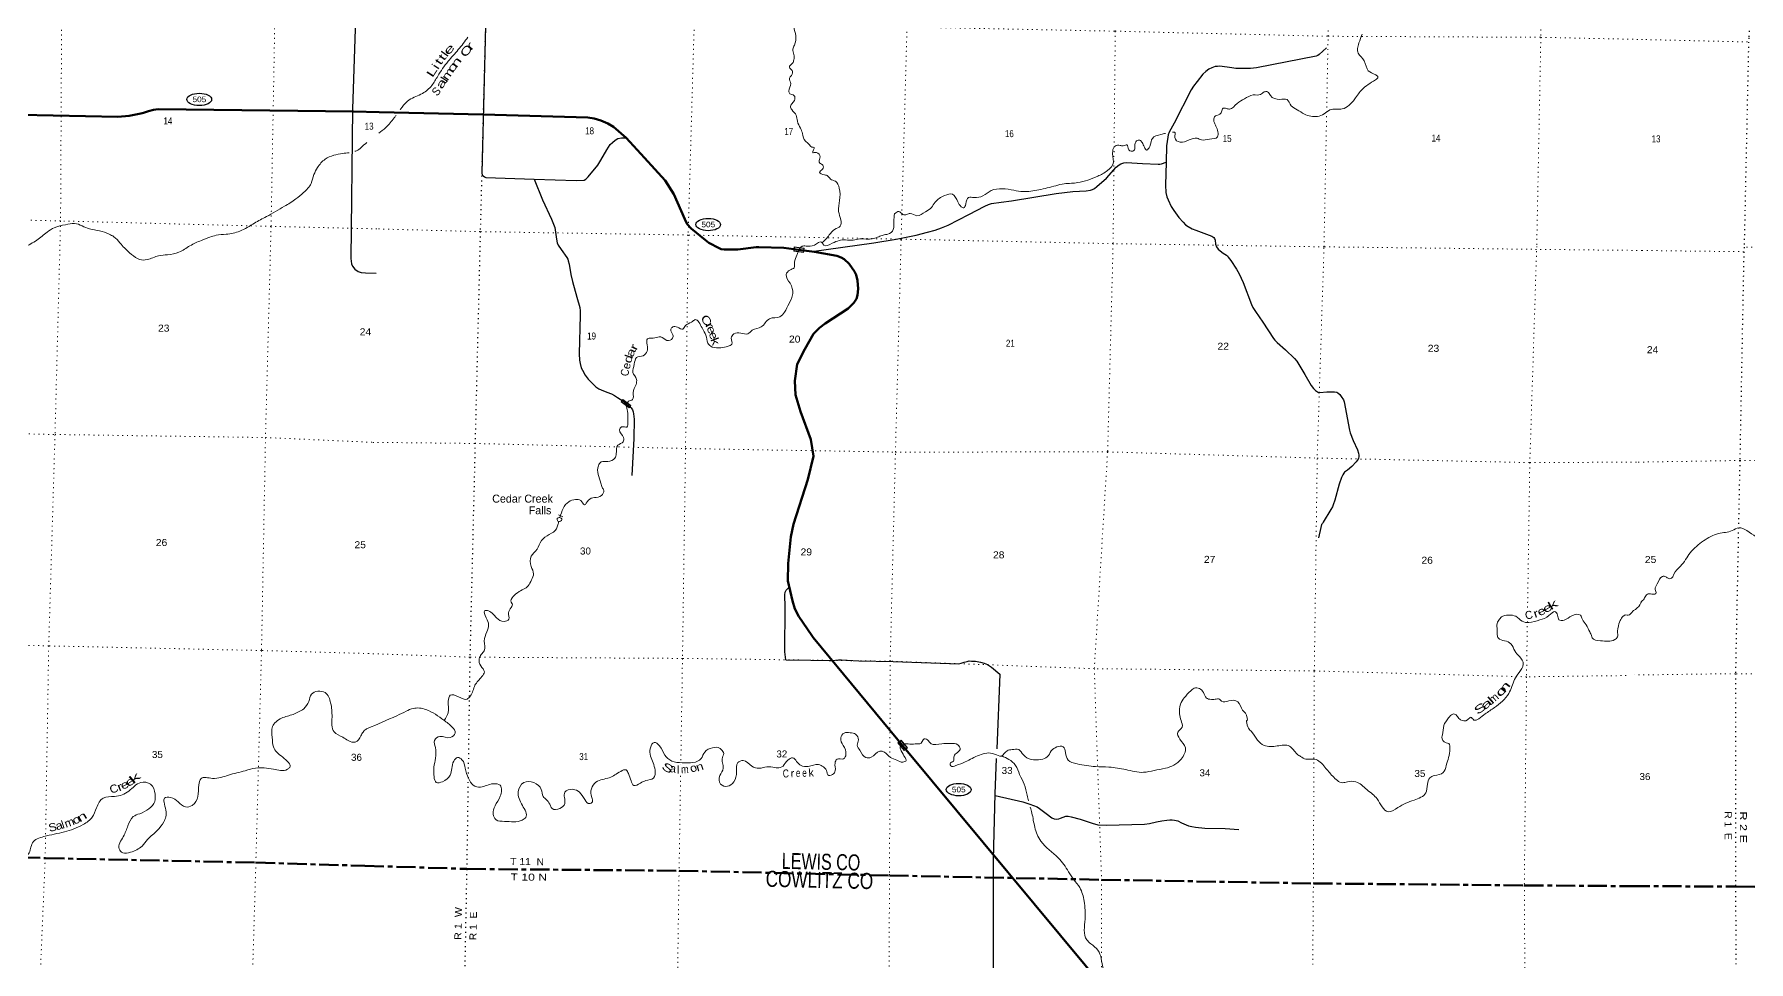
# Model space of a CAD drawing. Header units: feet. Extents: x -509309 to -252658, y -547785 to -360805.
# Drawn here: x -451182 to -408342, y -405679 to -382503 of the extents above; entities that cross this region are included whole.
import ezdxf
from ezdxf.enums import TextEntityAlignment as Align

# ---------------------------------------------------------------- set-up
doc = ezdxf.new("R2010")
doc.units = ezdxf.units.FT
doc.header["$LTSCALE"] = 80
doc.linetypes.add('DOTTED', pattern=[1.5, 0.3, -1.2])
doc.linetypes.add('LONG_DASH_SHORT_DASH', pattern=[9.9, 6, -1.2, 1.5, -1.2])
for name, color, linetype, lineweight in [('11', 7, 'LONG_DASH_SHORT_DASH', 60), ('17', 7, 'Continuous', 25), ('23', 7, 'Continuous', 70), ('29', 7, 'Continuous', 25), ('31', 7, 'Continuous', 13), ('39', 7, 'Continuous', 13), ('59', 7, 'Continuous', 13), ('6', 7, 'DOTTED', 25), ('7', 7, 'DOTTED', 13)]:
    doc.layers.add(name, color=color, linetype=linetype, lineweight=lineweight)
doc.layers.add('12', color=7, linetype='Continuous')
doc.layers.add('41', color=7, linetype='Continuous')

msp = doc.modelspace()

# ---------------------------------------------------------------- linework, layer by layer
at = {"layer": '11'}
for points in [[(-474547.99, -402612.32), (-471833.34, -402644.57), (-466738.24, -402736.48), (-461484.61, -402854.61), (-456267.11, -402970.7), (-450909.14, -403088.9), (-445645.48, -403203.02), (-442926.13, -403281.18)], [(-442926.13, -403281.18), (-440375.12, -403359.13), (-435070.31, -403405.41), (-429813.14, -403525.15), (-424513.48, -403629.63), (-419219.62, -403721.94), (-413949.03, -403771.57), (-411290.65, -403790.32)], [(-411290.65, -403790.32), (-408670.03, -403799.57), (-403356.15, -403845.11), (-402970.56, -403857.08), (-398050.18, -403882.49), (-397734.7, -403881.31), (-392746.38, -404054.56), (-392515.37, -404058.12), (-387381.8, -404195.4), (-387259.07, -404185.22), (-382075.37, -404329.31), (-379655.6, -404316.21)]]:
    msp.add_lwpolyline(points, dxfattribs=at)
at = {"layer": '17'}
for centre, major_axis in [((-447059.89, -384130.08), (-309.24, 1)), ((-434342.93, -387257.47), (309.24, -1)), ((-428084.54, -401378.12), (309.24, -1))]:
    msp.add_ellipse(centre, major_axis=major_axis, ratio=0.500121, dxfattribs=at)
at = {"layer": '23'}
for points in [[(-453143.83, -384480.8), (-449096.25, -384563.95), (-448807.87, -384539.09), (-448523.67, -384484.23), (-448454.08, -384466.01), (-448331.77, -384421.23), (-448205.45, -384389.49), (-448084.82, -384371.9), (-443204.44, -384429.53), (-442563.44, -384449.47)], [(-424263.18, -406560.15), (-429402.97, -400373.04), (-431721.78, -397574.37), (-431752.73, -397529.12), (-432081.72, -397048.17), (-432176.08, -396859.97), (-432238.95, -396663.03), (-432351.71, -396160.14), (-432347.27, -395725.92), (-432274.03, -395059.81), (-432209.61, -394743.39), (-431852.44, -393630.46), (-431714.53, -393048.07), (-431780.77, -392632.55), (-432034.2, -391925.82), (-432160.69, -391509.12), (-432180.1, -391164.91), (-432115.73, -390747.95), (-431929.61, -390371.6), (-431709.14, -389985.86), (-431563.25, -389840.88), (-431418.89, -389730.2), (-430849, -389351.35), (-430704.81, -389211.34), (-430638.14, -389111.29), (-430615.57, -389022.18), (-430596.47, -388861.14), (-430608.41, -388654.36), (-430642.3, -388515.1), (-430683.98, -388431.72), (-430823.3, -388237.93), (-430942.34, -388123.2), (-431017.35, -388081.51), (-431130.81, -388038.84), (-431687.33, -387937.38), (-431949.59, -387901.96), (-432452.9, -387841.86), (-433073.24, -387819.58), (-433145.87, -387823.33), (-433600.76, -387879.55), (-433946.33, -387880.78), (-434014.47, -387872.81), (-434067.02, -387851.17), (-434326.67, -387712), (-434407.93, -387650.5), (-434771.8, -387353.79), (-434867.61, -387245.03), (-434930.09, -387125.47), (-435199.06, -386494.83), (-435421.54, -386158.68), (-435936.81, -385589.55), (-436389.19, -385092.03), (-436711.24, -384814.23), (-436850.9, -384731.15), (-437027.69, -384661.21), (-437188.44, -384610.25), (-437349.6, -384582.48), (-439965.9, -384510.79), (-442563.44, -384449.47)]]:
    msp.add_lwpolyline(points, dxfattribs=at)
at = {"layer": '29'}
msp.add_line((-427051.28, -398494.52), (-427133.46, -400356.83), dxfattribs=at)
for points in [[(-443087.09, -378117), (-443079.33, -379849.77), (-443232.53, -384377.31), (-443269.22, -388107.83)], [(-442512.77, -381818.4), (-439901.24, -381912.22), (-439901.78, -381973.75), (-440001.33, -385974.81), (-439988.98, -386014.96), (-439968.91, -386036.58), (-439929.84, -386063.77), (-439896.06, -386082.53), (-438692.72, -386122.35), (-437641.43, -386157.14)], [(-418894.49, -382845.14), (-419072.79, -383007.34), (-419109.78, -383032.88), (-419151.97, -383049.03), (-420639.67, -383340.88), (-420789.69, -383357.55), (-420885.01, -383360.16), (-421035.56, -383357.55), (-421160.05, -383353.91), (-421260.59, -383345.04), (-421556.46, -383303.35), (-421612.19, -383303.88), (-421677.31, -383307.52), (-421760.13, -383339.32), (-421831.49, -383378.4), (-421908.06, -383428.95), (-421985.68, -383499.3), (-422127.37, -383678.58), (-422217.49, -383796.89), (-422277.39, -383891.21), (-422702.44, -384720.88), (-422823.29, -384950.18), (-422845.7, -385015.34), (-422860.8, -385071.09), (-422889.97, -385287.89), (-422898.82, -385698.04)], [(-437641.43, -386157.14), (-437442.63, -386144.48), (-437396.79, -386119.46), (-437342.62, -386065.26), (-437096.76, -385773.43), (-437021.75, -385652.52), (-436875.9, -385389.87), (-436788.39, -385260.63), (-436734.22, -385206.43), (-436663.38, -385152.23), (-436600.87, -385110.54), (-436509.2, -385093.86), (-436413.35, -385089.69)], [(-427260.65, -386732.79), (-427024.37, -386696.57), (-426766, -386663.21), (-425645.02, -386479.77), (-425232.46, -386433.91), (-424899.08, -386413.06), (-424785.53, -386399.51), (-424740.73, -386383.88), (-424687.6, -386355.74), (-424628.21, -386308.83), (-424386.52, -386096.2), (-424144.82, -385825.21), (-424072.94, -385763.71), (-424028.13, -385737.65), (-423958.34, -385715.76), (-423886.45, -385708.47), (-423486.4, -385729.31)], [(-423486.4, -385729.31), (-423098.85, -385748.07), (-423053.53, -385745.46), (-423017.59, -385737.65), (-422898.82, -385698.04)], [(-422898.82, -385698.04), (-422914.46, -386274.44), (-422910.29, -386457.88), (-422885.28, -386562.11), (-422851.95, -386637.16), (-422772.77, -386803.92), (-422706.1, -386908.15), (-422581.08, -387081.17), (-422476.9, -387200), (-422414.39, -387260.45), (-422347.72, -387308.4), (-422251.87, -387360.51), (-422156.02, -387400.12), (-421755.97, -387546.04), (-421710.13, -387579.4), (-421692.42, -387605.45), (-421676.79, -387646.1), (-421664.29, -387750.33), (-421639.29, -387817.03), (-421597.62, -387871.24), (-421551.77, -387915), (-421472.6, -387975.47), (-421393.42, -388021.32), (-421368.42, -388042.18), (-421345.5, -388069.26), (-421280.91, -388158.91), (-421143.39, -388375.71), (-421076.71, -388492.45)], [(-438692.72, -386122.35), (-438480.23, -386636.42), (-438255.2, -387124.2), (-438176.03, -387332.66), (-438162.48, -387387.9), (-438130.19, -387620.33), (-438112.47, -387711), (-438088.52, -387770.41), (-438017.68, -387882.98), (-437875.99, -388083.1), (-437853.06, -388122.7), (-437838.48, -388160.22), (-437813.49, -388249.86), (-437771.82, -388508.35), (-437734.31, -388679.28)], [(-431754.34, -387928.33), (-430206.84, -387712.54), (-429644.27, -387620.82), (-429144.21, -387520.76), (-428860.02, -387451.19), (-428673.32, -387395.69), (-428512.05, -387340.71), (-428348.28, -387270.61), (-427827.38, -387007.96), (-427427.34, -386795.33), (-427341.07, -386757.02), (-427260.65, -386732.79)], [(-443269.22, -388107.83), (-443256.35, -388238), (-443231.3, -388296.49), (-443172.84, -388375.86), (-443089.33, -388430.17), (-443014.16, -388455.24), (-442905.6, -388467.77), (-442640.89, -388470.85)], [(-421076.71, -388492.45), (-420975.65, -388706.11), (-420767.29, -389252.28), (-420729.78, -389331.49), (-420667.27, -389427.38), (-420483.91, -389694.21), (-420217.21, -390106.96), (-420185.96, -390146.57), (-420121.37, -390207.02), (-419913.01, -390386.3), (-419692.14, -390607.26), (-419635.89, -390671.89), (-419529.62, -390836.57), (-419429.61, -391007.51)], [(-437734.31, -388679.28), (-437628.03, -389069.09), (-437553.02, -389331.74), (-437543.64, -389414.08), (-437540.52, -389523.52), (-437565.52, -390486.59), (-437559.27, -390645.01), (-437544.69, -390732.56), (-437513.43, -390838.88), (-437486.35, -390895.16), (-437415.5, -391024.4), (-437340.5, -391124.46), (-437227.98, -391241.2)], [(-419429.61, -391007.51), (-419277.5, -391276.43), (-419220.2, -391352.52), (-419169.16, -391401.51), (-419118.11, -391437.99), (-419088.94, -391450.49), (-419056.64, -391451.54), (-418881.62, -391439.03), (-418694.09, -391434.86), (-418636.79, -391444.24), (-418606.58, -391459.88), (-418559.7, -391502.61), (-418527.4, -391551.6), (-418470.1, -391640.19), (-418448.23, -391689.18), (-418319.04, -392397.94), (-418298.21, -392464.65), (-418223.2, -392652.27), (-418119.02, -392885.74), (-418090.88, -392972.25), (-418084.63, -393018.11), (-418085.68, -393060.85), (-418094, -393092.11), (-418103.38, -393122.34), (-418148.19, -393185.92), (-418256.53, -393302.66), (-418369.05, -393398.55), (-418439.88, -393448.57), (-418460.73, -393473.6), (-418485.72, -393511.11), (-418519.07, -393582), (-418577.41, -393744.59)], [(-437227.98, -391241.2), (-437149.85, -391311.03), (-437079.01, -391361.06), (-437020.67, -391390.24), (-436878.98, -391444.44), (-436758.14, -391490.3), (-436685.21, -391525.74), (-436610.2, -391575.77), (-436478.94, -391665.4), (-436283.08, -391817.58), (-436265.37, -391839.46), (-436233.08, -391890.54), (-436215.36, -391937.44), (-436205.99, -391986.42), (-436193.49, -392121.92), (-436197.65, -392607.62), (-436250.78, -393527.95)], [(-418577.41, -393744.59), (-418685.75, -394140.65), (-418725.34, -394261.56), (-418744.09, -394311.58), (-418781.6, -394374.13), (-418973.29, -394690.99), (-418994.12, -394724.33), (-419012.88, -394755.61), (-419033.71, -394824.4), (-419095.18, -395090.19)], [(-432403.89, -398131.8), (-432426.12, -397935.63), (-432417.78, -396822.45), (-432426.12, -396509.76), (-432417.78, -396443.05), (-432396.95, -396397.19), (-432367.78, -396368), (-432317.77, -396317.97)], [(-432403.89, -398131.8), (-431780.22, -398144.15), (-431321.73, -398148.79), (-431244.3, -398150.67)], [(-431244.3, -398150.67), (-431084.27, -398131.58), (-431010.3, -398132.62), (-430871.74, -398144.09), (-430580.03, -398160.77), (-429721.58, -398173.27), (-428079.69, -398231.64), (-428017.18, -398219.13), (-427942.18, -398194.12), (-427867.16, -398173.27), (-427823.4, -398162.84), (-427762.99, -398164.94), (-427665.05, -398171.18), (-427537.95, -398194.12), (-427444.18, -398217.04), (-427367.1, -398252.49), (-427262.92, -398319.2), (-427051.28, -398494.52)], [(-427143.74, -400598.3), (-427177.75, -401481.95), (-427223.75, -403121.78), (-427220.91, -405452.24), (-427211.92, -406418.96)], [(-427173.34, -401523.3), (-426481.3, -401685.66), (-426306.66, -401739.78), (-426215.47, -401772.25), (-426124.29, -401810.9), (-426060.92, -401846.47), (-425900.19, -401976.35), (-425751.83, -402081.5), (-425694.64, -402107.78), (-425646.72, -402118.6), (-425583.36, -402110.87), (-425535.46, -402093.87), (-425405.64, -402044.39), (-425348.45, -402042.84), (-425269.63, -402056.76), (-425047.08, -402118.61), (-424744.16, -402217.56), (-424601.98, -402254.67), (-424385.61, -402267.04), (-423439.77, -402242.3), (-423311.48, -402225.29), (-423136.85, -402180.46), (-423008.57, -402154.17), (-422884.93, -402138.7), (-422809.21, -402130.98), (-422745.93, -402130.07), (-422688.75, -402137.81), (-422605.19, -402161.89), (-422512.47, -402205.19), (-422339.38, -402279.41), (-422260.55, -402299.51), (-422166.28, -402316.52), (-421931.37, -402341.26), (-421424.44, -402353.63), (-421084.44, -402372.19)]]:
    msp.add_lwpolyline(points, dxfattribs=at)
at = {"layer": '31'}
for p, q in [((-436471.96, -391627.17), (-436272.75, -391778.21)), ((-436272.75, -391778.21), (-436318.06, -391837.97))]:
    msp.add_line(p, q, dxfattribs=at)
msp.add_lwpolyline([(-436318.06, -391837.97), (-436517.27, -391686.93), (-436471.96, -391627.17)], dxfattribs=at)
msp.add_lwpolyline([(-436470.41, -391638.37), (-436283.95, -391779.75), (-436319.6, -391826.76), (-436506.06, -391685.38)], close=True, dxfattribs=at)
at = {"layer": '39'}
msp.add_line((-438083.74, -394512.47), (-437973.78, -394560.58), dxfattribs=at)
for points in [[(-432213.45, -382250.78), (-432204.74, -382319.32), (-432154.82, -382541.48), (-432189.52, -382776.05), (-432227.63, -382875.83), (-432200.09, -383009.08), (-432202.67, -383141.74), (-432236.45, -383225.52), (-432314.64, -383320.5), (-432281.47, -383371.42), (-432245.99, -383406.3), (-432262.44, -383528.63), (-432312.08, -383602.05), (-432280.49, -383733.36), (-432330.39, -383923.4), (-432301.52, -383988.31), (-432199.85, -384028.52), (-432188.37, -384161.45), (-432289.67, -384308.25), (-432255.01, -384385.34), (-432143.17, -384522.26), (-432114.01, -384675.65), (-432037.01, -384848.08), (-431987.42, -384983.77), (-431914.78, -385174.21), (-431829.8, -385246.26), (-431750.88, -385320.2), (-431694.81, -385329.35), (-431731.41, -385455.3), (-431637.03, -385457.16), (-431548.69, -385563.46), (-431564.12, -385633.53), (-431555.76, -385720.16), (-431474.45, -385774.04), (-431486.36, -385870.32), (-431560.3, -385953.31), (-431432.91, -386014.13), (-431349.16, -386045.94), (-431290.32, -386119.49), (-431160.84, -386176.33), (-431067.7, -386345.06), (-431057.66, -386654.9), (-431083.06, -386927.86), (-431030.9, -387138), (-431042.03, -387296.63), (-431182.24, -387378.31), (-431317.56, -387518.4), (-431403.98, -387623.27), (-431491.54, -387707.54)], [(-422742.73, -384947.92), (-422689.17, -384947.93), (-422683.76, -385082.75), (-422551.4, -385197.96), (-422327.36, -385144.07), (-422127.61, -385099.75), (-422015.93, -385142.16), (-421818.73, -385125.94), (-421618.67, -385065.54), (-421606.16, -384939.12), (-421655.68, -384799.4), (-421703.61, -384681.84), (-421689.25, -384563.49), (-421559.47, -384501.7), (-421514.16, -384444.29), (-421474.16, -384350.57), (-421391.94, -384358.22), (-421313.86, -384371.83), (-421126.29, -384230.76), (-420939.22, -384115.81), (-420722.39, -384019.55), (-420539.33, -384007.08), (-420445.7, -383944.58), (-420367.26, -383940.09), (-420292.75, -384034.05), (-420057.54, -384129.17), (-419876.84, -384134.75), (-419773.34, -384287.59), (-419624.61, -384387.04), (-419445.94, -384497.13), (-419117.61, -384555.88), (-418953.66, -384492.76), (-418807.03, -384391.09), (-418499.23, -384369.01), (-418187, -384119.81), (-418001.57, -383882.18), (-417665.32, -383637.47), (-417605.83, -383574.3), (-417663.01, -383518.88), (-417847.82, -383414.7), (-417949.48, -383167.39), (-418098.34, -382971.43), (-418116.23, -382858.48), (-418081.4, -382720.43), (-418004.84, -382502.77)], [(-440346.03, -382573.01), (-440587.18, -382885.95), (-440841.99, -383178.51), (-441100.33, -383549.42), (-441251.55, -383783.7), (-441478.37, -383980.3), (-441815.06, -384144.57), (-441993.38, -384326.04), (-442040.23, -384388.29)], [(-442141.54, -384529.49), (-442187.36, -384589.64), (-442401.06, -384834.76), (-442573.59, -384973.2)], [(-429683.93, -386985.6), (-429578.41, -386931.38), (-429481.38, -387003.67), (-429381.01, -387007.66), (-429296.11, -386981.19), (-429126.47, -387038.82), (-428915.54, -386936.41), (-428764.86, -386832.81), (-428671.83, -386697.92), (-428435.59, -386533.68), (-428233.99, -386497.44), (-428105.2, -386693.01), (-428021.12, -386811.28), (-427957.45, -386842.7), (-427907.29, -386743.15), (-427833.87, -386583.74), (-427701.29, -386584.35), (-427477.4, -386538.49), (-427267.98, -386409.92), (-426701.27, -386400.98), (-426474.89, -386433.6), (-426084.28, -386389.02), (-425654.38, -386286.91), (-425448.53, -386238.69), (-425265.47, -386226.21), (-425110.44, -386209.16), (-424609.12, -386050.14), (-424367.33, -385910.14), (-424214.53, -385698.01), (-424214.37, -385689.97), (-424235.12, -385414.09), (-424176.58, -385296.61), (-424051.68, -385278.97), (-423969.58, -385292.65), (-423878.58, -385262.27), (-423832.81, -385387.84), (-423706.65, -385408.42), (-423682.52, -385304.34), (-423637.69, -385168.5), (-423557.01, -385151.99), (-423499.75, -385203.39), (-423441.85, -385325.17), (-423386.95, -385394.62), (-423308.84, -385303.67), (-423242.67, -385103.9), (-423033.79, -385003.46), (-422912.63, -384978.1)], [(-453204.03, -389713.53), (-453125, -389662.05), (-452936, -389569.05), (-452724, -389478.05), (-452537, -389321.05), (-452446, -389203.05), (-452304, -388953.05), (-452212, -388796.05), (-452117, -388628.05), (-451979, -388460.05), (-451826, -388309.05), (-451723, -388155.05), (-451647, -387984.05), (-451544, -387869.05), (-451438, -387819.05), (-451117, -387644.05), (-450863, -387447.05), (-450682, -387336.05), (-450406, -387261.05), (-450175, -387231.05), (-449801, -387368.05), (-449552, -387414.05), (-449310, -387500.05), (-449192, -387561.05), (-449042, -387718.05), (-448931, -387840.05), (-448753, -388004.05), (-448551, -388130.05), (-448360, -388133.05), (-448077, -388038.05), (-447852, -388012.05), (-447568, -387949.05), (-447292, -387788.05), (-447008, -387654.05), (-446795, -387573.05), (-446638, -387526.05), (-446387, -387499.05), (-446046, -387421.05), (-445679, -387223.05), (-445383, -387058.05), (-445153, -386933.05), (-444930, -386802.05), (-444644, -386617.05), (-444452, -386457.05), (-444264, -386231.05), (-444194, -386007.05), (-444105, -385832.05), (-443913, -385625.05), (-443701, -385526.05), (-443478, -385481.05), (-443310.46, -385464.49)], [(-443172.32, -385427.04), (-443129, -385415.05), (-443016, -385329.05), (-442874, -385210.05)], [(-432097.68, -387936.63), (-431997.53, -387800.15), (-431898.41, -387794.99), (-431690.11, -387770.44), (-431507.85, -387695.62), (-431455.07, -387771.05), (-431241.22, -387725), (-430912.12, -387641.01), (-430719.42, -387648.83), (-430553.96, -387611.88), (-430345.3, -387626.04), (-430212.25, -387602.53), (-430074.87, -387563.01), (-429973.56, -387518.76), (-429850.63, -387499.07), (-429717.79, -387383.06), (-429703.79, -387180.25), (-429683.93, -386985.6)], [(-436398.99, -391777.83), (-436330.52, -391674.23), (-436231.22, -391629.94), (-436217.93, -391463.31), (-436145.5, -391251.6), (-436133.04, -391127.19), (-436224.06, -390952.47), (-436189.9, -390746.04), (-436134.44, -390580.25), (-435966.82, -390535.29), (-435870.24, -390424.6), (-435869.16, -390265.77), (-435858.11, -390111.17), (-435759.36, -390095.02), (-435602.21, -390071.98), (-435529.72, -390063.35), (-435376.73, -390150.82), (-435231.04, -390097.39), (-435225.46, -390017.07), (-435276.94, -389875.31), (-435227.57, -389815.96), (-435113.18, -389822.24), (-434973.51, -389871.24), (-434907.52, -389784.07), (-434763.18, -389696.43), (-434665.53, -389634.01), (-434496.78, -389840.42), (-434397.88, -390023.34), (-434351.48, -390219.29), (-434240.89, -390317.98), (-434024.24, -390334.32), (-433844.77, -390299.65), (-433753.34, -390247.17), (-433766.55, -390100.13), (-433700.1, -389988.84), (-433526.92, -389968.12), (-433352.48, -389985.64), (-433242.28, -389897.33), (-433019.73, -389817.27), (-432808.78, -389610.3), (-432548.66, -389561.14), (-432435.9, -389444.73), (-432323.31, -389233.82), (-432230.02, -388982.31), (-432297.3, -388723.61), (-432393.56, -388508.58), (-432304.94, -388393.7), (-432193.31, -388335.58), (-432186.64, -388198.99), (-432127, -388025.23), (-432097.68, -387936.63)], [(-438050.7, -394581.98), (-437827.87, -394184.23), (-437656.04, -394129.31), (-437527.91, -394151.94), (-437433.59, -394260.37), (-437336.97, -394147.66), (-437184.99, -394080.28), (-437009.25, -394031.47), (-436954.5, -393901.85), (-436991.2, -393826.73), (-437023.27, -393719.53), (-437087.11, -393283.96), (-437012.94, -393188.91), (-436847.99, -393178.09), (-436673.56, -393093.06), (-436639.28, -392983.14), (-436599.02, -392772.81), (-436466.69, -392682.93), (-436458.71, -392582.55), (-436559.37, -392387.54), (-436509.73, -392314.12), (-436375.18, -392316.77), (-436350.15, -392166.46), (-436357.39, -391919), (-436398.99, -391777.83)], [(-440940.58, -399647.16), (-440837.5, -399455.28), (-440837.89, -399165.73), (-440786.84, -399019.95), (-440580.66, -399058.2), (-440366.8, -399114.69), (-440287.11, -399045.89), (-440171.26, -398770.7), (-439996.25, -398552.97), (-439935.71, -398435.53), (-440027.2, -398284.94), (-440063.95, -398109.28), (-440011.6, -397999.72), (-439939.47, -397906.64), (-439938.79, -397665.37), (-439876.01, -397433.37), (-439828.5, -397263.39), (-439893.26, -397081.15), (-439924, -396905.61), (-439831.74, -396913.47), (-439634.2, -397086.26), (-439443.06, -397174.48), (-439323.4, -397116.52), (-439336.45, -396961.43), (-439249.46, -396723.87), (-439251.43, -396721.83), (-439107.66, -396457.24), (-438839.09, -396283.58), (-438757.91, -396138.4), (-438706.7, -395984.58), (-438765.51, -395806.48), (-438764.44, -395545.11), (-438620.42, -395371.01), (-438507.75, -395156.07), (-438313.88, -395001.05), (-438132.41, -394863.88), (-438098.2, -394757.98), (-438074.59, -394680.03)], [(-438074.59, -394680.03), (-438112.16, -394649.13), (-438113.26, -394602.86), (-438062.59, -394579.73), (-437997.18, -394625.26), (-438034.19, -394668.76), (-438074.59, -394680.03)], [(-405875.17, -395090.9), (-406024.41, -395000.12), (-406056.71, -394885), (-406121.31, -394779.44), (-406185.92, -394798.56), (-406220.75, -394840.25), (-406342.93, -394816.25), (-406494.95, -394773.69), (-406777.15, -394829.68), (-406899.11, -395040.97), (-406971.34, -395283.18), (-407134.83, -395328.93), (-407208.8, -395305.67), (-407451.54, -395406.51), (-407596.63, -395432.43), (-407937.09, -395238.16), (-408389.81, -394903.41), (-408585.57, -394832.03), (-408753.5, -394903.85), (-409094.28, -394979.05), (-409470.97, -395162.28), (-409803.34, -395462.83), (-410045.8, -395794.93), (-410211.76, -395993.47), (-410255.34, -396079.28), (-410338.15, -396106.15), (-410413.71, -396056.73), (-410495.97, -396049.43), (-410625.55, -396234.46), (-410676.06, -396376.46), (-410661.55, -396473.21), (-410726.22, -396496.34), (-410852.64, -396486.35), (-410928.14, -396557.59), (-410957.17, -396613.45), (-411026.7, -396688.79), (-411035.1, -396710.79), (-411166.86, -396873.7)], [(-421647.21, -399117.82), (-421588.78, -399108.91), (-421513.64, -399170.72), (-421334.64, -399160.17), (-421108.02, -399180.73), (-420989.55, -399390.16), (-420870.97, -399593.57), (-420884.23, -399655.64), (-420886.2, -399653.59), (-420885.32, -399711.92), (-420749.33, -399949.86), (-420614.44, -400141.52), (-420450.27, -400273.44), (-420121.04, -400285.97), (-419817.8, -400291.94), (-419624.75, -400488.78), (-419539.57, -400550.78), (-419408.24, -400615.7), (-419191.28, -400615.96), (-418930.03, -400818.16), (-418737.49, -401041.12), (-418487.55, -401204.89), (-418370.61, -401183.07), (-418159.67, -401183.21), (-417884.17, -401375.64), (-417625.59, -401611.96), (-417504.88, -401809.38), (-417344.52, -401931.18), (-417111.47, -401827.19), (-416701.97, -401638.22), (-416413.25, -401460.94), (-416370.82, -401242.6), (-416311.54, -401086.94), (-416191.84, -401026.97), (-415977.45, -400952.78), (-415899.62, -400773.35), (-415807.1, -400354.93), (-415838.81, -400229.64), (-415904.73, -400210.25), (-416010.39, -400065.4), (-415993.15, -400005.42), (-415960.62, -399778.85), (-415842.39, -399588.16), (-415734.04, -399491.77), (-415695.8, -399488.5), (-415618.7, -399552.35), (-415541.94, -399634.3), (-415367.15, -399633.72), (-415283.52, -399569.02), (-415208.54, -399638.86), (-415087.34, -399605.05), (-414928.36, -399487.55), (-414694.2, -399327.29), (-414337.81, -398976.41), (-414192.43, -398629.41), (-414080.5, -398452.66), (-413974.02, -398245.65), (-414070.63, -398048.71), (-414186.49, -397911.7), (-414283.54, -397736.87), (-414444.75, -397659.29), (-414596.2, -397595.99), (-414624.68, -397510.98), (-414631.4, -397339.93), (-414618.54, -397195.42), (-414583.34, -397141.82), (-414519.52, -397062.65), (-414343.91, -397019.87), (-414157.61, -397047.67), (-413999.27, -397169.42), (-413835.22, -397204.83), (-413564.71, -397137.78), (-413333.58, -397029.73), (-413184.99, -396930.12), (-413118.39, -397017.89), (-413084.44, -397131.16), (-412954.06, -397141.77), (-412761.13, -397034.99), (-412541.88, -397021.21), (-412497.69, -397124.63), (-412401.91, -397261.24), (-412314.94, -397437.88), (-412270.52, -397529.24), (-412253.5, -397583.87), (-412047.98, -397656.28), (-411685.8, -397627.23), (-411622.3, -397564.14), (-411619.52, -397421.43), (-411607.64, -397327.16), (-411554.06, -397155.3), (-411481.55, -397042.12)], [(-411481.55, -397042.12), (-411408.66, -397013.4), (-411354.56, -397020.49), (-411236.01, -396916.26), (-411166.86, -396873.7)], [(-452341.12, -397640.66), (-452481.61, -397734.93), (-452602.05, -397977.8), (-452638.21, -398234.77), (-452618.16, -398355.26), (-452678.39, -398545.96), (-452664.38, -398756.79), (-452626.28, -398937.52), (-452572.12, -399136.33), (-452505.91, -399166.5), (-452517.96, -399266.88), (-452672.52, -399515.74), (-452923.4, -399762.53), (-453132.14, -400023.4), (-453106.11, -400437.03), (-453194.45, -400728.11), (-453258.67, -400764.2), (-453270.72, -400764.19), (-453348.98, -400754.1), (-453521.56, -400749.96), (-453716.23, -400866.28), (-453712.24, -401034.94), (-453517.63, -401330.23), (-453323.01, -401547.21), (-453298.95, -401719.9), (-453262.85, -401824.33), (-453188.63, -401993.04), (-453156.54, -402171.76), (-453228.8, -402274.11), (-453533.81, -402135.35), (-453768.56, -401904.29), (-454063.52, -401707.32), (-454406.69, -401813.49), (-454354.56, -402134.78), (-454224.18, -402512.34), (-454055.67, -402877.89), (-453706.51, -402926.32), (-453495.84, -403209.57), (-453180.8, -403314.2), (-452853.64, -402920.89), (-452582.7, -402730.34), (-452329.86, -402804.81), (-452362.04, -403270.6), (-452247.71, -403585.91), (-451794.16, -403451.7), (-451581.4, -403142.64), (-451326.52, -402984.21), (-451228.15, -402709.2), (-450945.18, -402552.79), (-450431.43, -402432.68), (-449961.83, -402250.3), (-449733.03, -402065.74), (-449626.64, -401832.9), (-449462.05, -401590.07), (-449175.08, -401550.12), (-448819.87, -401413.83), (-448522.84, -401201.21), (-448276.01, -401243.55), (-448163.67, -401488.58), (-448173.74, -401671.29), (-448318.25, -401855.91), (-448549.04, -401980.23), (-448709.59, -402052.4), (-448842.07, -402281.2), (-448958.5, -402554.18), (-449060.89, -402861.31), (-448970.61, -402955.74), (-448779.96, -402943.83), (-448486.96, -402787.42), (-448350.47, -402622.87), (-448103.61, -402394.15), (-447949.06, -402183.44), (-447894.86, -402054.98), (-447892.83, -401890.34), (-447940.96, -401691.53), (-447926.89, -401591.15), (-447780.4, -401575.19), (-447587.77, -401685.75), (-447407.18, -401810.36), (-447234.6, -401772.34), (-447094.09, -401549.57), (-447071.97, -401260.45), (-447013.75, -401103.88), (-446730.8, -401096.05), (-446329.44, -401016.02), (-445910.02, -400905.88), (-445655.15, -400839.8), (-445207.65, -400868.23), (-444858.48, -400870.48), (-444798.27, -400822.33), (-444974.83, -400569.22), (-445203.56, -400312.06), (-445237.63, -400075.11), (-445229.57, -399804.06), (-445004.78, -399593.4), (-444713.79, -399497.23), (-444448.88, -399362.89)], [(-429440.67, -400239.08), (-429429.69, -400237.16), (-429256.98, -400240.56), (-429076.09, -400236.09), (-429054.5, -400236.42), (-428943.01, -400108.01), (-428837.55, -400160.36), (-428772.61, -400230), (-428505.44, -400231.25), (-428290.41, -400227.45), (-428102.14, -400257.3), (-428048.15, -400372.97), (-428146.54, -400473.58), (-428202.64, -400568.99), (-428216.56, -400665.23), (-428300.11, -400725.91), (-428281.13, -400782.59), (-428156.46, -400777), (-427919.58, -400683.15), (-427562.7, -400513.24), (-427188.54, -400488.45), (-427014.73, -400538.12), (-426871.53, -400406.22), (-426746.44, -400378.53), (-426583.69, -400377.72), (-426467.71, -400508.69), (-426271.05, -400623.16), (-426027.98, -400623.93), (-425868.08, -400562.74), (-425768.68, -400409.87), (-425630.16, -400312.07), (-425469.31, -400305.19), (-425411.92, -400453.1), (-425351.26, -400639.28), (-425124.08, -400734.24), (-424663.37, -400803.64), (-424330.12, -400816.25), (-423907.41, -400876.86), (-423466.78, -400945.87), (-423198.67, -400898.88), (-422918.4, -400846.09), (-422522.14, -400614.63), (-422418.22, -400333.17), (-422558.62, -400115.25), (-422605.42, -399939.4), (-422500.57, -399816.8), (-422527.49, -399651.39), (-422564.44, -399485.79), (-422537.66, -399245.03), (-422448.13, -399083.93), (-422286.08, -398912.19), (-422198.4, -398845.56), (-422067.94, -398852.15), (-421969.45, -398952.62), (-421893.75, -399088.83), (-421769.87, -399123.44), (-421647.21, -399117.82)], [(-444448.88, -399362.89), (-444324.43, -399174.24), (-444254.17, -398995.59), (-443917.03, -398953.66), (-443776.6, -399210.76), (-443742.54, -399564.16), (-443688.41, -399933.64), (-443469.7, -400070.33), (-443335.26, -400152.74), (-443160.68, -400191.01), (-443022.19, -400034.5), (-442965.99, -399938.16), (-442899.75, -399873.96), (-442860.01, -399851.39)], [(-442860.01, -399851.39), (-442122.71, -399530.47), (-441889.53, -399420.46), (-441715.38, -399349.5), (-441396.5, -399377.9), (-440947.66, -399644.12), (-440740.04, -399815.1), (-440666.59, -399963.33), (-440789.39, -400079.55), (-441047.94, -400048.31), (-441180.47, -400148.24), (-441159.74, -400321.57), (-441158.96, -400591.02), (-441194.22, -401060.83), (-441136.6, -401196.69), (-440983.58, -401179.6), (-440791.56, -401016.49), (-440700.37, -400666.42), (-440604.18, -400575.82), (-440494.75, -400630.26), (-440414.55, -400844.97), (-440331.05, -401095.95), (-440213.84, -401267.16), (-440031.92, -401312.97), (-439712.9, -401230.79), (-439542.91, -401270.33), (-439538.19, -401543.88), (-439669.36, -401780.57), (-439715.61, -401988.77), (-439644.04, -402130.93), (-439431.88, -402171.31), (-438989.25, -402137.81), (-438901.56, -402071.17), (-438986.18, -401773.93), (-439087.97, -401430.1), (-438950.89, -401199.56), (-438514.34, -401375.06), (-438469.47, -401546.85), (-438372.87, -401641.25), (-438283.23, -401783.77), (-438240.38, -401852.98), (-438051.49, -401850.67), (-437926.45, -401722.44), (-437925.02, -401442.98), (-437722.72, -401370.56), (-437559.41, -401444.15), (-437426.34, -401625.73), (-437309.81, -401728.56), (-437236.58, -401681.75), (-437248.56, -401574.95), (-437262.44, -401359.53), (-437146.7, -401192.91), (-436813.03, -401080.86), (-436528.68, -400921.59), (-436395.39, -400886.01), (-436336.87, -400975.63), (-436268.17, -401161.97), (-436200, -401271.9), (-436038.21, -401216.78), (-435898.31, -401151.17), (-435710.26, -401088.52), (-435670.23, -400890.25), (-435782.02, -400544.22), (-435785.91, -400331.01), (-435692.92, -400198.12), (-435560.01, -400285.19), (-435425.83, -400513.04), (-435253.97, -400663.21), (-434989.63, -400706.62), (-434519.49, -400601.28), (-434429.97, -400440.18), (-434230.97, -400331.5), (-434058.34, -400338.93), (-433997.34, -400404.47), (-433958.04, -400449.48), (-433986.57, -400573.58), (-433983.13, -400706.36), (-433965.67, -400841.42), (-434049.68, -401028.77), (-434031.7, -401240.25), (-433862.02, -401295.87), (-433705.11, -401182.35), (-433631.94, -400932.45), (-433605.39, -400703.75), (-433467.78, -400652.18), (-433251.5, -400791.16), (-433067.73, -400845.05), (-432876.13, -400806.6), (-432679.63, -400826.56), (-432613.52, -400835.91), (-432468.03, -400792.53)], [(-432468.03, -400792.53), (-432348.54, -400640.06), (-432234.95, -400583.99), (-432132.24, -400674.49), (-432021.78, -400779.21), (-431847.34, -400796.72), (-431587.34, -400753.59), (-431461.92, -400812.37), (-431373.94, -400936.75), (-431353.25, -401009.55), (-431234.58, -401001.83), (-431166.31, -400900.63), (-431172.75, -400715.52), (-431120.63, -400618.02), (-430959.7, -400607.12), (-430899.27, -400495.71), (-430967.29, -400275.21), (-431031.86, -400082.92), (-430947.17, -399963.94), (-430794.31, -399954.89), (-430658.5, -399995.77), (-430588.82, -400131.86), (-430617.55, -400266.02), (-430549.77, -400396.04), (-430400.63, -400577.93), (-430269.86, -400568.44), (-430053.94, -400415.87), (-429935.96, -400444.33), (-429787.82, -400573.93), (-429628.45, -400643.42), (-429476.69, -400690.65), (-429395.5, -400648.02), (-429424.25, -400577.07), (-429517.44, -400410.36), (-429542.44, -400321.13), (-429440.67, -400239.08)], [(-427006.54, -400535.84), (-426827.52, -400622.24), (-426661.69, -400772.29), (-426559.72, -401003.52), (-426443.84, -401243.07), (-426374.9, -401519.89), (-426337.14, -401658.37)], [(-426292.91, -401817.97), (-426252.98, -401964.65), (-426181.51, -402317.94), (-426029.59, -402666.77), (-425595.69, -403081.49), (-425335.33, -403432.47), (-425208.56, -403627.99), (-425057.76, -403828.02), (-424949.83, -404165.93), (-424926.43, -404614.78), (-424880.26, -405132.44), (-424783.69, -405228.85), (-424604, -405389.23), (-424521.72, -405599.96), (-424474.08, -405836.16), (-424354.43, -406087.84), (-424206.62, -406338.07), (-424079.61, -406521.54), (-423977.2, -406730.66), (-423951.11, -406938.28), (-423943.04, -407246.08), (-423909.22, -407572.48), (-423874.78, -407913.97), (-423865.11, -408187.21)]]:
    msp.add_spline(points, degree=3, dxfattribs=at)
at = {"layer": '59'}
for points in [[(-432192.33, -387817.3), (-431944.41, -387849.49), (-431957.93, -387953.62), (-432205.85, -387921.43)], [(-431953.37, -387856.39), (-432185.42, -387826.26), (-432196.88, -387914.52), (-431964.83, -387944.65)], [(-429522.39, -400144.55), (-429362.37, -400336.63), (-429443.05, -400403.83), (-429603.06, -400211.75)], [(-429523.41, -400155.81), (-429591.79, -400212.77), (-429442.01, -400392.56), (-429373.63, -400335.6)]]:
    msp.add_lwpolyline(points, close=True, dxfattribs=at)
at = {"layer": '6'}
for points in [[(-407896.66, -362741.79), (-407962.13, -366788.85), (-408084.02, -371975.23), (-408186.12, -377304.69), (-408203.42, -377380.84), (-408337.82, -382595.18), (-408345.47, -382695.61), (-408456.34, -387821.83), (-408464.22, -387936.33), (-408564.5, -393153.21), (-408672.59, -398480.57), (-408670.03, -403799.57), (-408659.16, -407435.88)], [(-439740.27, -374634.93), (-439811.54, -376893.25), (-439898.45, -381837.92), (-440038.91, -387434.93), (-440298.21, -398068.47), (-440377.32, -403369.14), (-440465.3, -407875.13)]]:
    msp.add_lwpolyline(points, dxfattribs=at)
at = {"layer": '7'}
for p, q in [((-410912.31, -382634.49), (-408345.47, -382695.61)), ((-440038.91, -387434.93), (-442619.6, -387365.7)), ((-408464.22, -387936.33), (-411006.56, -387905.08))]:
    msp.add_line(p, q, dxfattribs=at)
for points in [[(-413119.41, -362648.41), (-413196.2, -366658.7), (-413314.27, -371896.27), (-413420.07, -377226.58), (-413536.35, -382578.8), (-413638.74, -387802.65), (-413811.59, -393206), (-413867.74, -396865.09)], [(-423768.04, -363592.88), (-423845.04, -366551.25), (-423848.01, -371724.78), (-424021.57, -377130.16), (-424170.89, -382425.43), (-424224.05, -387734.67), (-424361.53, -392937.68), (-424694.06, -398356.01), (-424513.48, -403629.63), (-424522.16, -408174.9)], [(-419256.01, -408271.49), (-419219.62, -403721.94), (-419196.58, -398412.12), (-419122.36, -393018.89), (-418954.05, -387814.44), (-418851.59, -382552.43), (-418774.81, -377165.24), (-418596.55, -371828.32), (-418548.54, -366577.3), (-418500.19, -363982.55)], [(-429837.12, -408076.19), (-429810.35, -403450.85), (-429795.23, -398168.97), (-429663.34, -392943.74), (-429521.55, -387622.18), (-429374.12, -382320.84), (-429327.53, -377039.63), (-429064.89, -371702.36), (-429088.35, -366407.7), (-429082.42, -366101.12)], [(-434284.99, -367339.72), (-434313.35, -371651.16), (-434559.32, -377095.29), (-434692.9, -382270.26), (-434843.33, -387519.27), (-434909.05, -392854.39), (-434985.06, -398098.82), (-435027.48, -400739.26)], [(-450416.2, -376966.77), (-450498.56, -381908.61), (-450525.44, -387167.1), (-450664.72, -392503.81), (-450822.04, -397786.29), (-450909.14, -403088.9), (-451104.38, -407668.94)], [(-445090.89, -377674.9), (-445265.8, -387303.3), (-445405.06, -392579.77), (-445504.2, -397902.46), (-445645.48, -403203.02), (-445781.19, -407772.72)], [(-442512.95, -381818.4), (-439901.24, -381912.22), (-437232.53, -381974.89), (-434692.9, -382270.26), (-429374.12, -382320.84), (-424170.89, -382425.43), (-418851.59, -382552.43), (-413536.35, -382578.8), (-410912.31, -382634.49)], [(-442619.6, -387365.7), (-445265.8, -387303.3), (-450525.44, -387167.1), (-455851.31, -387048.92), (-461118.99, -386964.91), (-466432.81, -386830.68), (-467161, -386815.55)], [(-411006.56, -387905.08), (-413641.53, -387876.95), (-418954.05, -387814.44), (-424224.05, -387734.67), (-429521.55, -387622.18), (-434843.33, -387519.27), (-440038.91, -387434.93)], [(-379393.86, -388460.42), (-381657.56, -388402.97), (-386940.44, -388428.29), (-392246.28, -388258.56), (-397477.14, -388049.03), (-402617.38, -387951.5), (-408456.34, -387821.83)], [(-461305.81, -392271.63), (-461230.16, -392273.53), (-455996.6, -392385.62), (-450664.72, -392503.81), (-445405.06, -392579.77), (-442722.33, -392699.66)], [(-442722.33, -392699.66), (-440180.16, -392728.35), (-434909.05, -392854.39), (-429663.34, -392943.74), (-424361.53, -392937.68), (-419125.15, -393093.19), (-413811.59, -393206), (-411101.17, -393194.38)], [(-411101.17, -393194.38), (-408564.5, -393153.21), (-402760.73, -393222.37), (-397581.89, -393293.99), (-392301.59, -393552.18), (-387044.44, -393627.01), (-381771.49, -393718.17), (-379480.86, -393731.04)], [(-442823.99, -397977.69), (-445504.2, -397902.46), (-450822.04, -397786.29), (-456095.73, -397660.12), (-461351.38, -397638.37), (-462074.84, -397577.62), (-466655.16, -397451.94), (-471732.19, -397331.93), (-474448.62, -397283.11)], [(-413872.53, -397177.1), (-413893.73, -398558.89), (-413949.03, -403771.57), (-413920.74, -408368.1)], [(-411401.99, -398527.59), (-413893.73, -398558.89), (-419196.58, -398412.12), (-424694.06, -398356.01), (-429795.23, -398168.97), (-434985.06, -398098.82), (-440298.21, -398068.47), (-442823.99, -397977.69)], [(-379568.76, -399055.27), (-381939.94, -399050.64), (-387150.2, -398934.29), (-392390.04, -398783.31), (-397723.95, -398609.12), (-402866.94, -398557.8), (-408672.59, -398480.57), (-411195.59, -398513.46)], [(-435032.25, -401036.02), (-435070.31, -403405.41), (-435135.87, -407976.57)]]:
    msp.add_lwpolyline(points, dxfattribs=at)

# ---------------------------------------------------------------- texts
at = {"layer": '12'}
for s, width, p in [('LEWIS CO', 0.75, (-432507.59, -403356.47)), ('COWLITZ CO', 0.8, (-432909.45, -403803.87))]:
    msp.add_text(s, height=400, rotation=358.695, dxfattribs=dict(at, width=width)).set_placement(p)
at = {"layer": '17', "width": 1.1}
for p in [(-447056.98, -384198.39), (-434340.04, -387325.78), (-428081.65, -401446.43)]:
    msp.add_text('505', height=140, dxfattribs=at).set_placement(p, align=Align.CENTER)
at = {"layer": '41'}
for s, rotation, width, p in [('l', 54.668, 1.4, (-440843.28, -383048.48)), ('e', 50.145, 1.85, (-440744.32, -382941.57)), ('C', 52.382, 1.55, (-440315.64, -382982.48)), ('r', 52.382, 1.95, (-440219.01, -382858.83)), ('L', 56.968, 1.65, (-441167.88, -383497.23)), ('i', 57.351, 1.4, (-441072.4, -383360.81)), ('t', 55.856, 1.55, (-440995.31, -383241.7)), ('t', 54.43, 1.6, (-440907.9, -383133.13)), ('m', 55.856, 1.4, (-440768.59, -383548.01)), ('o', 54.43, 1.65, (-440658.65, -383383.15)), ('n', 54.668, 1.75, (-440562.7, -383257.89)), ('a', 56.968, 1.65, (-440932.71, -383786.69)), ('l', 57.351, 1.3, (-440851.99, -383680.85)), ('C', 302.934, 1.4, (-434471.86, -389701.91)), ('r', 300.379, 1.65, (-434391.23, -389827.68)), ('e', 291.021, 1.25, (-434354.48, -389921.54)), ('r', 64.838, 1.5, (-436108.28, -390356.75)), ('e', 291.337, 1.25, (-434301.65, -390066.74)), ('k', 290.26, 1.35, (-434259.24, -390209.54)), ('d', 71.515, 1.35, (-436248.52, -390646.01)), ('a', 65.466, 1.4, (-436186.88, -390494.34)), ('C', 80.715, 0.9, (-436326.83, -390971.31)), ('e', 75.887, 1.05, (-436290.51, -390811.97)), ('k', 31.806, 1.75, (-413186.37, -396837.78)), ('r', 18.772, 1.3, (-413629.06, -397068.94)), ('e', 23.86, 1.3, (-413484.7, -397008.57)), ('e', 30.433, 1.5, (-413325.99, -396922.52)), ('o', 49, 1.85, (-414459.08, -398980.51)), ('n', 52.587, 1.85, (-414361.59, -398871.12)), ('S', 36.349, 1.7, (-414997.29, -399428.56)), ('a', 39.46, 1.9, (-414837.56, -399314.8)), ('l', 42.256, 1.7, (-414716.07, -399218.29)), ('k', 40.008, 2.05, (-448610.04, -401161.44)), ('S', 329.753, 1.55, (-435405.83, -400919.64)), ('m', 3.406, 0.85, (-434921.35, -400967.24)), ('o', 19.243, 1.15, (-434681.69, -400929.35)), ('n', 17.482, 1.25, (-434526.32, -400898.9)), ('C', 2.53, 0.8, (-432398.35, -401074.01)), ('e', 359.498, 0.75, (-432095.56, -401060.68)), ('e', 1.354, 0.75, (-431933.3, -401057.44)), ('C', 19.375, 1.1, (-449160.5, -401448.85)), ('r', 22.61, 1.4, (-449007.48, -401399.85)), ('e', 24.61, 1.3, (-448888.18, -401345.6)), ('e', 34.61, 1.65, (-448735.23, -401255.04))]:
    msp.add_text(s, height=200, rotation=rotation, dxfattribs=dict(at, width=width)).set_placement(p, align=Align.CENTER)
for s, rotation, p in [('S', 48.759, (-441063.78, -383995.43)), ('C', 15.003, (-413809.76, -397110.14)), ('m', 39.686, (-414652.31, -399165.32)), ('a', 352.922, (-435233.19, -400945.82)), ('l', 359.122, (-435095.09, -400981.46)), ('r', 2.53, (-432233.42, -401071.37)), ('k', 4.794, (-431761.99, -401053.43))]:
    msp.add_text(s, height=200, rotation=rotation, dxfattribs=at).set_placement(p, align=Align.CENTER)
for s, p in [('Cedar Creek', (-439739.8, -394206.11)), ('Falls', (-438827.11, -394497.81))]:
    msp.add_text(s, height=200, dxfattribs=at).set_placement(p)
for s, rotation, width, p in [('S', 13.104, 1.15, (-450802.11, -402436.04)), ('a', 17.299, 1.2, (-450619.29, -402396.75)), ('m', 20.03, 1.1, (-450388.82, -402333.53)), ('o', 23.487, 1.3, (-450184.42, -402258.07)), ('n', 31.575, 1.65, (-450047.44, -402202.67))]:
    msp.add_text(s, height=200, rotation=rotation, dxfattribs=dict(at, width=width)).set_placement(p)
msp.add_text('l', height=200, rotation=19.075, dxfattribs=at).set_placement((-450464.7, -402354.03))
at = {"layer": '6'}
for s, rotation, width, p in [('R 1  E', 270.028, 1.1, (-408941.98, -401918.18)), ('R 2 E', 270.028, 1.35, (-408563.07, -401921.91)), ('T 11  N', 359.5, 1.1, (-439291.38, -403260.48)), ('T 10 N', 359.5, 1.3, (-439282.36, -403647.83)), ('R 1  W', 88.882, 1.15, (-440511.07, -405136.36)), ('R 1  E', 88.882, 1.1, (-440135, -405143.87))]:
    msp.add_text(s, height=175, rotation=rotation, dxfattribs=dict(at, width=width)).set_placement(p)
at = {"layer": '7'}
for s, width, p in [('14', 0.85, (-447954.17, -384756.04)), ('13', 0.85, (-442925.45, -384887.14)), ('18', 0.85, (-437416.66, -385002.58)), ('17', 0.85, (-432440.81, -385017.98)), ('16', 0.85, (-426927.26, -385072.6)), ('15', 0.85, (-421484.85, -385195.68)), ('14', 0.85, (-416267.04, -385183.12)), ('13', 0.85, (-410766.6, -385202.9)), ('23', 1.1, (-448090.69, -389933.04)), ('24', 1.1, (-443050.61, -390025.34)), ('19', 0.85, (-437367.52, -390129.93)), ('20', 1.1, (-432324.18, -390206.98)), ('21', 0.85, (-426901.98, -390311.87)), ('22', 1.1, (-421615.8, -390385.93)), ('23', 1.1, (-416361.31, -390437.25)), ('24', 1.1, (-410886.39, -390472.04)), ('26', 1.1, (-448145.68, -395289.89)), ('25', 1.1, (-443181.88, -395345.61)), ('30', 1.05, (-437546.18, -395502.78)), ('29', 1.1, (-432034.49, -395526.35)), ('28', 1.1, (-427225.34, -395598.81)), ('27', 1.1, (-421955.16, -395711.42)), ('26', 1.1, (-416519.5, -395733.5)), ('25', 1.1, (-410937.11, -395714.36)), ('35', 1.05, (-448242.81, -400588.48)), ('36', 1.05, (-443268.16, -400657.79)), ('31', 0.85, (-437563.76, -400640.18)), ('32', 1.05, (-432639.35, -400574.65)), ('33', 1.05, (-427008.86, -400985.86)), ('34', 1.05, (-422066.46, -401045.86)), ('35', 1.05, (-416694.76, -401061.29)), ('36', 1.05, (-411071.02, -401139.02))]:
    msp.add_text(s, height=175, dxfattribs=dict(at, width=width)).set_placement(p)

doc.saveas('drawing.dxf')
